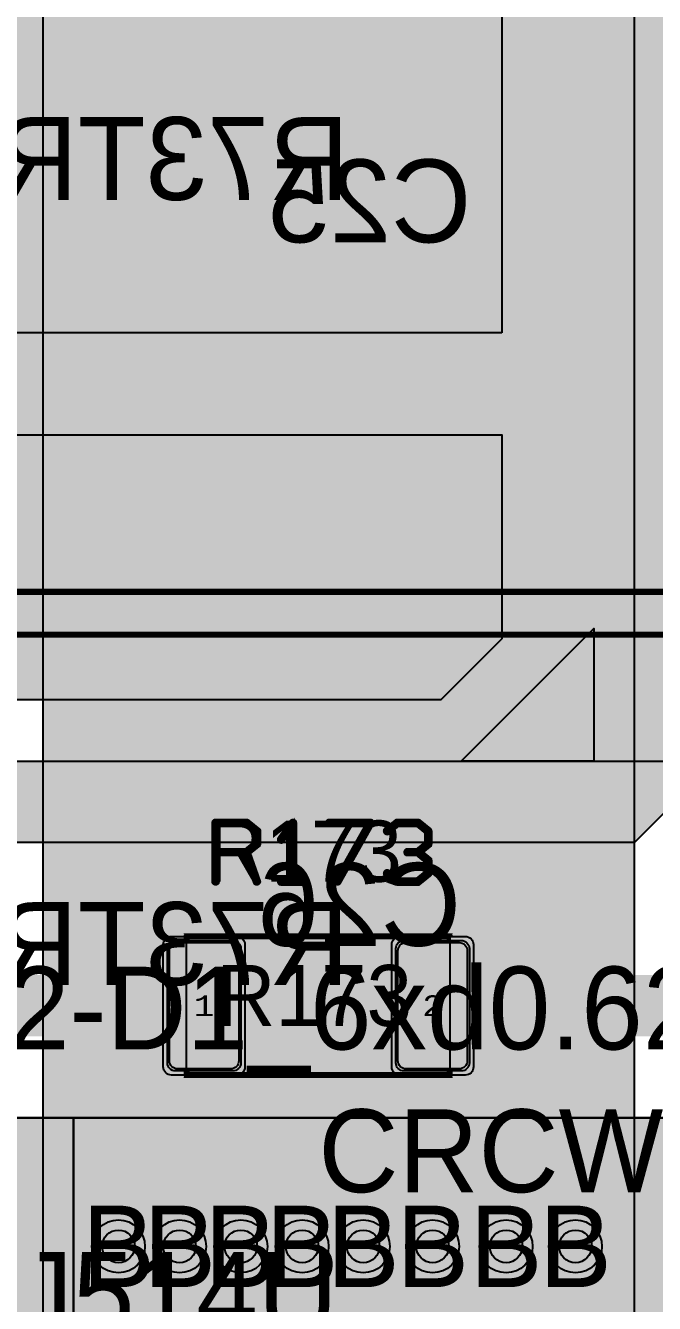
# Model space of a CAD drawing. Extents: x -18 to 179, y -60 to 172.
# Drawn here: x 127.82 to 143.24, y 110.2 to 141.53 of the extents above; entities that cross this region are included whole.
import ezdxf
from ezdxf.enums import TextEntityAlignment as Align

# ---------------------------------------------------------------- set-up
doc = ezdxf.new("R2010")
doc.units = 0
doc.header["$MEASUREMENT"] = 0
for name, color, linetype in [('ASSEMBLY_OUTLINES_BTM', 191, 'CONTINUOUS'), ('ASSEMBLY_OUTLINES_TOP', 102, 'CONTINUOUS'), ('ASSEMBLY_PART_NUMBERS_BTM', 191, 'CONTINUOUS'), ('ASSEMBLY_PART_NUMBERS_TOP', 102, 'CONTINUOUS'), ('ASSEMBLY_REF_DES_BTM', 191, 'CONTINUOUS'), ('ASSEMBLY_REF_DES_TOP', 102, 'CONTINUOUS'), ('DRILL_DRAWING', 21, 'CONTINUOUS'), ('GENERATED_SILKSCREEN_BTM', 255, 'CONTINUOUS'), ('GENERATED_SILKSCREEN_TOP', 140, 'CONTINUOUS'), ('PART_PADS_SMD_TOP', 150, 'CONTINUOUS'), ('PIN_NUMBERS_BTM', 8, 'CONTINUOUS'), ('PIN_NUMBERS_TOP', 8, 'CONTINUOUS'), ('PLACEMENT_OUTLINES_BTM', 222, 'CONTINUOUS'), ('PLACEMENT_OUTLINES_TOP', 130, 'CONTINUOUS'), ('PLANE_DATA_LAYER_BOTTOM', 230, 'CONTINUOUS'), ('PLANE_DATA_LAYER_TOP', 150, 'CONTINUOUS'), ('PLANE_SHAPES_LAYER_BOTTOM', 230, 'CONTINUOUS'), ('PLANE_SHAPES_LAYER_TOP', 150, 'CONTINUOUS'), ('SILKSCREEN_OUTLINES_BTM', 211, 'CONTINUOUS'), ('SILKSCREEN_OUTLINES_TOP', 150, 'CONTINUOUS'), ('SILKSCREEN_REF_DES_TOP', 150, 'CONTINUOUS'), ('SOLDERMASK_PADS_TOP', 102, 'CONTINUOUS'), ('SOLDERPASTE_PADS_TOP', 254, 'CONTINUOUS'), ('TRACES_LAYER_TOP', 150, 'CONTINUOUS'), ('VIA_HOLES_LAYER_BOTTOM', 30, 'CONTINUOUS'), ('VIA_HOLES_LAYER_TOP', 30, 'CONTINUOUS'), ('VIA_PADS_LAYER_BOTTOM', 230, 'CONTINUOUS'), ('VIA_PADS_LAYER_TOP', 150, 'CONTINUOUS')]:
    doc.layers.add(name, color=color, linetype=linetype)
doc.styles.add('COURIER_NEW', font='COUR.TTF')
doc.styles.add('VERIBEST_GERBER_0', font='txt')

msp = doc.modelspace()

# ---------------------------------------------------------------- hatches: boundary and pattern name
at = {"layer": 'PLANE_DATA_LAYER_BOTTOM'}
msp.add_hatch(color=256, dxfattribs=at).paths.add_polyline_path([(142.75, 154.6738, 0.414213562), (142.6738, 154.75), (128.3262, 154.75, 0.414213562), (128.25, 154.6738), (128.250002, 107.53156), (128.250002, 107.531559, 0.198909956), (128.27232, 107.477678), (141.727678, 94.02232, 0.198913366), (141.78156, 94.000002), (142.6738, 94, 0.414213562), (142.75, 94.0762)], flags=0)
at = {"layer": 'PLANE_DATA_LAYER_TOP'}
h = msp.add_hatch(color=256, dxfattribs=at)
h.paths.add_polyline_path([(146.000002, 140.281564, -0.198909956), (145.977684, 140.227683), (144.750002, 139.000002), (144.75, 138.999996), (144.750002, 123.531565), (144.750002, 123.531564, -0.198909956), (144.727684, 123.477683), (142.772322, 121.52232, -0.198913366), (142.71844, 121.500002), (121.750004, 121.5, 0.207684346), (121.749998, 121.499998), (119.750002, 119.500002), (119.75, 119.499996), (119.75, 116.750004), (119.750003, 116.749999), (122.72768, 113.772322, -0.198909956), (122.749998, 113.718441), (122.749998, 113.71844), (122.75, 106.500004), (122.750003, 106.499999), (126.227684, 103.022318, -0.198909956), (126.250002, 102.968437), (126.250002, 102.968436), (126.249998, 77.78156), (126.249998, 77.781559, -0.198909956), (126.22768, 77.727678), (125.522322, 77.02232, -0.198913366), (125.46844, 77.000002), (120.28156, 77.000002, -0.198913366), (120.227678, 77.02232), (119.52232, 77.727678, -0.198909956), (119.500002, 77.781559), (119.500002, 77.78156), (119.5, 96.499996), (119.499997, 96.500001), (116.750002, 99.249998, 0.207684346), (116.749996, 99.25), (108.000004, 99.25, 0.207684346), (107.999998, 99.249998), (105.500002, 96.750002), (105.5, 96.749996), (105.499998, 94.03156), (105.499998, 94.031559, -0.198909956), (105.47768, 93.977678), (105.272322, 93.77232, -0.198913366), (105.21844, 93.750002), (101.28156, 93.750002, -0.198913366), (101.227678, 93.77232), (101.02232, 93.977678, -0.198909956), (101.000002, 94.031559), (101.000002, 94.03156), (101, 96.749996), (100.999997, 96.750001), (98.500002, 99.249998, 0.207684346), (98.499996, 99.25), (94.000004, 99.25, 0.207684346), (93.999998, 99.249998), (91.750002, 97.000002), (91.75, 96.999996), (91.749998, 94.03156), (91.749998, 94.031559, -0.198909956), (91.72768, 93.977678), (91.522322, 93.77232, -0.198913366), (91.46844, 93.750002), (88.03156, 93.750002, -0.198913366), (87.977678, 93.77232), (87.77232, 93.977678, -0.198909956), (87.750002, 94.031559), (87.750002, 94.03156), (87.750001, 100.329648, -0.669857772), (87.880332, 100.383279, 0.200116214), (88.2, 100.25), (90.1, 100.25, 0.414213562), (90.55, 100.7), (90.55, 102.8, 0.059444266), (90.537368, 102.905872, -0.059444601), (90.535229, 102.9238, -0.414213562), (90.611429, 103), (102.8238, 103, -0.414213562), (102.9, 102.9238), (102.9, 101.75, 0.414213562), (103.35, 101.3), (105.65, 101.3, 0.414213562), (106.1, 101.75), (106.1, 102.9238, -0.414213562), (106.1762, 103), (117.249996, 103, 0.207684346), (117.250002, 103.000002), (120.749998, 106.499998), (120.75, 106.500004), (120.75, 110.999996), (120.749997, 111.000001), (119.500002, 112.249998, 0.207684346), (119.499996, 112.25), (118.8002, 112.25, -0.953329659), (118.79293, 112.402052, 0.386497966), (119.2, 112.85), (119.2, 115.15, 0.414213562), (118.75, 115.6), (117.826201, 115.6, -0.414213562), (117.750001, 115.6762), (117.750002, 122.21844), (117.750002, 122.218441, -0.198909956), (117.77232, 122.272322), (118.977678, 123.47768, -0.198913366), (119.03156, 123.499998), (138.499996, 123.5, 0.207684346), (138.500002, 123.500002), (141.749998, 126.749998), (141.75, 126.750004), (141.75, 161.1738, -0.414213562), (141.8262, 161.25), (145.9238, 161.25, -0.414213562), (146, 161.1738), (146.000002, 140.281565)], flags=0)
h.paths.add_polyline_path([(87.95, 95.75, -1), (91.55, 95.75, -1)], flags=0)
h.paths.add_polyline_path([(101.49, 95.75, -1), (105.09, 95.75, -1)], flags=0)
h.paths.add_polyline_path([(114.75, 100.325, 0.414213562), (115.1, 100.675), (115.1, 101.375, 0.414213562), (114.75, 101.725), (113.75, 101.725, 0.414213562), (113.4, 101.375), (113.4, 100.675, 0.414213562), (113.75, 100.325)], flags=0)
h.paths.add_polyline_path([(123.31043, 78.086258, 0.716399399), (126, 78.999999), (126, 79.000001, 0.716399399), (123.31043, 79.913742, -0.492832038), (123.18957, 79.913742, 0.716399399), (120.5, 79.000001), (120.5, 78.999999, 0.716399399), (123.18957, 78.086258, -0.492832038)], flags=0)
h.paths.add_polyline_path([(123.31043, 97.336258, 0.716399399), (126, 98.249999), (126, 98.250001, 0.716399399), (123.31043, 99.163742, -0.492832038), (123.18957, 99.163742, 0.716399399), (120.5, 98.250001), (120.5, 98.249999, 0.716399399), (123.18957, 97.336258, -0.492832038)], flags=0)
h.paths.add_polyline_path([(144.825, 157.1, 0.414213562), (145.725, 158), (145.725, 160, 0.414213562), (144.825, 160.9), (142.825, 160.9, 0.414213562), (141.925, 160), (141.925, 158, 0.414213562), (142.825, 157.1)], flags=0)
h = msp.add_hatch(color=256, dxfattribs=at)
h.paths.add_polyline_path([(139.5, 148.6738), (139.499998, 126.53156), (139.499998, 126.531559, -0.198909956), (139.47768, 126.477678), (138.022322, 125.02232, -0.198913366), (137.96844, 125.000002), (114.428911, 125, -0.796955112), (114.395762, 125.144812, 0.287751527), (114.65, 125.55), (114.65, 126.75, 0.414213562), (114.2, 127.2), (112.8, 127.2, 0.414213562), (112.35, 126.75), (112.35, 125.55, 0.287751527), (112.604238, 125.144812, -0.796955112), (112.571089, 125), (112.250004, 125, 0.207684346), (112.249998, 124.999998), (111.500002, 124.250002), (111.5, 124.249996), (111.5, 119.750004), (111.500003, 119.749999), (112.999998, 118.250002, 0.207684346), (113.000004, 118.25), (116.1738, 118.25, -0.414213562), (116.25, 118.1738), (116.25, 115.626235, -0.549588453), (116.141391, 115.557271, 0.11027068), (115.95, 115.6), (114.75, 115.6, 0.414213562), (114.3, 115.15), (114.3, 112.850002, 0.011312125), (114.300461, 112.829648, -0.011312804), (114.300539, 112.826201), (114.300539, 112.8262, -0.414213562), (114.224339, 112.75), (107.5762, 112.75, -0.414213562), (107.5, 112.8262), (107.5, 125.999996), (107.499997, 126.000001), (102.000002, 131.499998, 0.207684346), (101.999996, 131.5), (79.3262, 131.5, -0.414213562), (79.25, 131.5762), (79.25, 133.749996), (79.249997, 133.750001), (77.750002, 135.249998, 0.207684346), (77.749996, 135.25), (74.5762, 135.25, -0.414213562), (74.5, 135.3262), (74.500002, 147.21844), (74.500002, 147.218441, -0.198909956), (74.52232, 147.272322), (75.977678, 148.72768, -0.198913366), (76.03156, 148.749998), (90.6738, 148.75, -0.414213562), (90.75, 148.6738), (90.75, 141.500004), (90.750003, 141.499999), (93.499998, 138.750002, 0.207684346), (93.500004, 138.75), (99.999996, 138.75, 0.207684346), (100.000002, 138.750002), (102.749998, 141.499998), (102.75, 141.500004), (102.75, 148.6738, -0.414213562), (102.8262, 148.75), (119.060362, 148.75, -0.175663176), (119.109192, 148.732299, 0.362509299), (120.390808, 148.732299, -0.175663176), (120.439638, 148.75), (139.4238, 148.75, -0.414213562)], flags=0)
h.paths.add_polyline_path([(127.249998, 135.499998), (127.25, 135.500004), (127.25, 137.999996), (127.249997, 138.000001), (125.750002, 139.499998, 0.207684346), (125.749996, 139.5), (121.000004, 139.5, 0.207684346), (120.999998, 139.499998), (119.500002, 138.000002), (119.5, 137.999996), (119.5, 135.250004), (119.500003, 135.249999), (120.749998, 134.000002, 0.207684346), (120.750004, 134), (125.749996, 134, 0.207684346), (125.750002, 134.000002)], flags=0)
msp.add_hatch(color=256, dxfattribs=at).paths.add_polyline_path([(146.75, 113.718439, 0.198909956), (146.727682, 113.77232), (145.772322, 114.72768, 0.198913366), (145.71844, 114.749998), (125.78156, 114.749998, 0.198913366), (125.727678, 114.72768), (125.02232, 114.022322, 0.198909956), (125.000002, 113.968441), (125.000002, 113.96844), (125.000002, 107.78156), (125.000002, 107.781559, 0.198909956), (125.02232, 107.727678), (130.727678, 102.02232, 0.198913366), (130.78156, 102.000002), (145.96844, 102.000002, 0.198913366), (146.022322, 102.02232), (146.72768, 102.727678, 0.198909956), (146.749998, 102.781559), (146.749998, 102.78156), (146.75, 113.718438)], flags=0)
at = {"layer": 'PLANE_SHAPES_LAYER_TOP'}
for points in [[(139.5, 134), (127.25, 134), (127.25, 139.5), (119.5, 139.5), (119.5, 134), (79.25, 134), (79.25, 135.25), (74.5, 135.25), (74.5, 147.25), (76, 148.75), (90.75, 148.75), (90.75, 138.75), (102.75, 138.75), (102.75, 148.75), (139.5, 148.75)], [(139.5, 126.5), (138, 125), (116.25, 125), (116.25, 131.5), (139.5, 131.5)], [(138.5, 123.5), (141.75, 126.75), (141.75, 123.5)], [(144.75, 123.5), (142.75, 121.5), (119, 121.5), (119, 123.5)], [(129, 107.75), (125, 107.75), (125, 114), (125.75, 114.75), (129, 114.75)], [(146.75, 102.75), (146, 102), (130.75, 102), (129, 103.75), (129, 114.75), (145.75, 114.75), (146.75, 113.75)]]:
    msp.add_hatch(color=256, dxfattribs=at).paths.add_polyline_path(points, flags=0)
at = {"layer": 'VIA_HOLES_LAYER_BOTTOM'}
h = msp.add_hatch(color=256, dxfattribs=at)
edge = h.paths.add_edge_path()
edge.add_arc((130.1, 111.6), 0.4, 0, 360)
h = msp.add_hatch(color=256, dxfattribs=at)
edge = h.paths.add_edge_path()
edge.add_arc((131.6, 111.6), 0.4, 0, 360)
h = msp.add_hatch(color=256, dxfattribs=at)
edge = h.paths.add_edge_path()
edge.add_arc((133.1, 111.6), 0.4, 0, 360)
h = msp.add_hatch(color=256, dxfattribs=at)
edge = h.paths.add_edge_path()
edge.add_arc((134.6, 111.6), 0.4, 0, 360)
h = msp.add_hatch(color=256, dxfattribs=at)
edge = h.paths.add_edge_path()
edge.add_arc((136.1, 111.6), 0.4, 0, 360)
h = msp.add_hatch(color=256, dxfattribs=at)
edge = h.paths.add_edge_path()
edge.add_arc((137.8, 111.6), 0.4, 0, 360)
h = msp.add_hatch(color=256, dxfattribs=at)
edge = h.paths.add_edge_path()
edge.add_arc((139.6, 111.6), 0.4, 0, 360)
h = msp.add_hatch(color=256, dxfattribs=at)
edge = h.paths.add_edge_path()
edge.add_arc((141.3, 111.6), 0.4, 0, 360)
at = {"layer": 'VIA_HOLES_LAYER_TOP'}
h = msp.add_hatch(color=256, dxfattribs=at)
edge = h.paths.add_edge_path()
edge.add_arc((130.1, 111.6), 0.4, 0, 360)
h = msp.add_hatch(color=256, dxfattribs=at)
edge = h.paths.add_edge_path()
edge.add_arc((131.6, 111.6), 0.4, 0, 360)
h = msp.add_hatch(color=256, dxfattribs=at)
edge = h.paths.add_edge_path()
edge.add_arc((133.1, 111.6), 0.4, 0, 360)
h = msp.add_hatch(color=256, dxfattribs=at)
edge = h.paths.add_edge_path()
edge.add_arc((134.6, 111.6), 0.4, 0, 360)
h = msp.add_hatch(color=256, dxfattribs=at)
edge = h.paths.add_edge_path()
edge.add_arc((136.1, 111.6), 0.4, 0, 360)
h = msp.add_hatch(color=256, dxfattribs=at)
edge = h.paths.add_edge_path()
edge.add_arc((137.8, 111.6), 0.4, 0, 360)
h = msp.add_hatch(color=256, dxfattribs=at)
edge = h.paths.add_edge_path()
edge.add_arc((139.6, 111.6), 0.4, 0, 360)
h = msp.add_hatch(color=256, dxfattribs=at)
edge = h.paths.add_edge_path()
edge.add_arc((141.3, 111.6), 0.4, 0, 360)

# ---------------------------------------------------------------- linework, layer by layer
at = {"layer": 'ASSEMBLY_OUTLINES_BTM'}
for points in [[(119.6, 127.65), (119.6, 145.85), (151.9, 145.85), (151.9, 127.65)], [(119.6, 108.4), (119.6, 126.6), (151.9, 126.6), (151.9, 108.4)]]:
    msp.add_lwpolyline(points, close=True, dxfattribs=at)
at = {"layer": 'ASSEMBLY_OUTLINES_TOP'}
msp.add_lwpolyline([(131.77, 115.8), (131.77, 119.2), (138.22, 119.2), (138.22, 115.8)], close=True, dxfattribs=at)
at = {"layer": 'GENERATED_SILKSCREEN_BTM', "const_width": 0.15}
msp.add_lwpolyline([(151.900005, 127.65, -0.414213562), (151.9, 127.649995), (119.6, 127.649995, -0.414213562), (119.599995, 127.65), (119.599995, 145.85, -0.414213562), (119.6, 145.850005), (131.927633, 145.850005, 0.000005386), (131.927645, 145.849995), (119.600005, 145.849995), (119.600005, 127.650005), (151.899995, 127.650005), (151.899995, 145.849995), (139.072355, 145.849995, 0.000005386), (139.072367, 145.850005), (151.9, 145.850005, -0.414213562), (151.900005, 145.85), (151.900005, 127.65)], format="xyb", dxfattribs=at)
msp.add_lwpolyline([(119.6, 108.4), (119.6, 126.6), (151.9, 126.6), (151.9, 108.4)], close=True, dxfattribs=at)
at = {"layer": 'GENERATED_SILKSCREEN_TOP', "const_width": 0.15}
for points in [[(133.51375, 121.4445), (133.51825, 121.4475), (133.51975, 121.455), (133.52425, 121.4625), (133.52425, 121.47), (133.52425, 121.779), (133.52425, 121.7865), (133.51975, 121.791), (133.51975, 121.7955), (133.51825, 121.797), (133.51675, 121.7985), (133.51375, 121.8015), (133.25875, 122.0085), (133.25125, 122.0115), (133.24525, 122.013), (133.23925, 122.0145), (132.48325, 122.0145), (132.46975, 122.0115), (132.46075, 122.004), (132.45325, 121.995), (132.45025, 121.9845), (132.45025, 120.5445), (132.45325, 120.5325), (132.46075, 120.525), (132.46975, 120.5205), (132.48025, 120.519), (132.49225, 120.5205), (132.50275, 120.525), (132.51025, 120.5325), (132.51325, 120.5445), (132.51325, 121.2345), (133.21825, 121.2345), (133.46425, 120.5355), (133.47025, 120.525), (133.48075, 120.519), (133.49275, 120.5175), (133.50175, 120.5205), (133.51075, 120.525), (133.51825, 120.5325), (133.52275, 120.543), (133.51975, 120.555), (133.27375, 121.254), (133.51375, 121.4445)], [(132.51325, 121.953), (133.23025, 121.953), (133.46425, 121.764), (133.46425, 121.485), (133.23025, 121.2945), (132.51325, 121.2945), (132.51325, 121.953)], [(134.08525, 120.576), (134.07325, 120.573), (134.06725, 120.567), (134.06275, 120.5565), (134.06125, 120.5445), (134.06275, 120.534), (134.06725, 120.5235), (134.07325, 120.516), (134.08525, 120.5145), (134.67025, 120.5145), (134.68075, 120.516), (134.68975, 120.5235), (134.69425, 120.534), (134.69575, 120.5445), (134.69425, 120.5565), (134.68975, 120.567), (134.68075, 120.573), (134.67025, 120.576), (134.40625, 120.576), (134.40625, 121.9845), (134.40475, 121.995), (134.40025, 122.0025), (134.39275, 122.007), (134.38225, 122.0085), (134.37475, 122.01), (134.36725, 122.01), (134.36125, 122.007), (134.35525, 122.001), (134.06275, 121.59), (134.05825, 121.5795), (134.05825, 121.569), (134.06275, 121.56), (134.07025, 121.5525), (134.07925, 121.5465), (134.08975, 121.5435), (134.09575, 121.5435), (134.10025, 121.545), (134.10775, 121.554), (134.34775, 121.89), (134.34775, 120.576), (134.08525, 120.576)], [(135.44125, 120.5595), (135.43825, 120.549), (135.43975, 120.5385), (135.44725, 120.5295), (135.45475, 120.5235), (135.46525, 120.5205), (135.47575, 120.519), (135.48475, 120.522), (135.49225, 120.531), (136.30075, 121.9695), (136.30375, 121.977), (136.30375, 121.983), (136.30375, 121.989), (136.30075, 121.995), (136.29625, 122.004), (136.29025, 122.01), (136.28275, 122.013), (136.27525, 122.0145), (135.26275, 122.0145), (135.25225, 122.0115), (135.24475, 122.004), (135.23875, 121.995), (135.23725, 121.983), (135.23875, 121.9725), (135.24475, 121.962), (135.25225, 121.9545), (135.26275, 121.953), (136.22425, 121.953), (135.44125, 120.5595)], [(136.91725, 120.5205), (136.66375, 120.726), (136.65625, 120.7335), (136.65475, 120.7425), (136.65625, 120.753), (136.66225, 120.7635), (136.66975, 120.771), (136.67875, 120.777), (136.68925, 120.7785), (136.69975, 120.7755), (136.94425, 120.576), (137.42875, 120.576), (137.66275, 120.765), (137.66275, 121.044), (137.43175, 121.2345), (137.18275, 121.2345), (137.17075, 121.2375), (137.16325, 121.2435), (137.15875, 121.254), (137.15725, 121.2645), (137.15875, 121.275), (137.16325, 121.284), (137.17075, 121.2915), (137.18275, 121.2945), (137.43175, 121.2945), (137.66275, 121.485), (137.66275, 121.764), (137.42875, 121.953), (136.94425, 121.953), (136.69975, 121.7535), (136.68925, 121.7505), (136.67875, 121.752), (136.66975, 121.7565), (136.66225, 121.7655), (136.65625, 121.7745), (136.65475, 121.785), (136.65625, 121.7955), (136.66375, 121.803), (136.91725, 122.0085), (136.92175, 122.01), (136.92625, 122.0115), (136.92775, 122.013), (136.93375, 122.0145), (137.43925, 122.0145), (137.44675, 122.013), (137.44975, 122.0115), (137.45425, 122.01), (137.45875, 122.0085), (137.71225, 121.803), (137.71675, 121.7955), (137.71825, 121.7895), (137.72125, 121.785), (137.72275, 121.779), (137.72275, 121.47), (137.72125, 121.4655), (137.71825, 121.455), (137.71675, 121.4475), (137.71225, 121.4445), (137.49175, 121.2645), (137.71225, 121.0845), (137.71375, 121.0815), (137.71675, 121.0785), (137.71825, 121.077), (137.71825, 121.074), (137.72125, 121.0635), (137.72275, 121.059), (137.72275, 120.75), (137.72125, 120.7425), (137.71825, 120.7365), (137.71675, 120.7305), (137.71225, 120.726), (137.45875, 120.5205), (137.45275, 120.5175), (137.45125, 120.516), (137.44675, 120.516), (137.44525, 120.5145), (137.44375, 120.5145), (137.43925, 120.5145), (136.93375, 120.5145), (136.92775, 120.516), (136.92175, 120.5175), (136.91725, 120.5205)]]:
    msp.add_lwpolyline(points, dxfattribs=at)
for points in [[(138.220005, 119.175), (138.219995, 119.175), (138.219995, 119.199995), (131.770005, 119.199995), (131.770005, 119.175), (131.769995, 119.175), (131.769995, 119.2, -0.414213562), (131.77, 119.200005), (138.22, 119.200005, -0.414213562), (138.220005, 119.2), (138.220005, 119.175)], [(138.220005, 115.8, -0.414213562), (138.22, 115.799995), (131.77, 115.799995, -0.414213562), (131.769995, 115.8), (131.769995, 115.825), (131.770005, 115.825), (131.770005, 115.800005), (138.219995, 115.800005), (138.219995, 115.825), (138.220005, 115.825), (138.220005, 115.8)]]:
    msp.add_lwpolyline(points, format="xyb", dxfattribs=at)
at = {"layer": 'PART_PADS_SMD_TOP'}
for points in [[(131.5, 115.9, -0.414213562), (131.3, 116.1), (131.3, 118.9, -0.414213562), (131.5, 119.1), (132.9, 119.1, -0.414213562), (133.1, 118.9), (133.1, 116.1, -0.414213562), (132.9, 115.9)], [(137.1, 115.9, -0.414213562), (136.9, 116.1), (136.9, 118.9, -0.414213562), (137.1, 119.1), (138.5, 119.1, -0.414213562), (138.7, 118.9), (138.7, 116.1, -0.414213562), (138.5, 115.9)]]:
    msp.add_lwpolyline(points, format="xyb", close=True, dxfattribs=at)
at = {"layer": 'PLACEMENT_OUTLINES_BTM'}
for points in [[(119.6, 127.65), (119.6, 145.85), (151.9, 145.85), (151.9, 127.65)], [(119.6, 108.4), (119.6, 126.6), (151.9, 126.6), (151.9, 108.4)]]:
    msp.add_lwpolyline(points, close=True, dxfattribs=at)
at = {"layer": 'PLACEMENT_OUTLINES_TOP'}
msp.add_lwpolyline([(131.77, 115.8), (131.77, 119.2), (138.22, 119.2), (138.22, 115.8)], close=True, dxfattribs=at)
at = {"layer": 'PLANE_DATA_LAYER_BOTTOM'}
msp.add_lwpolyline([(142.75, 154.6738, 0.414213562), (142.6738, 154.75), (128.3262, 154.75, 0.414213562), (128.25, 154.6738), (128.250002, 107.53156), (128.250002, 107.531559, 0.198909956), (128.27232, 107.477678), (141.727678, 94.02232, 0.198913366), (141.78156, 94.000002), (142.6738, 94, 0.414213562), (142.75, 94.0762)], format="xyb", close=True, dxfattribs=at)
at = {"layer": 'PLANE_DATA_LAYER_TOP'}
msp.add_lwpolyline([(146.75, 113.718439, 0.198909956), (146.727682, 113.77232), (145.772322, 114.72768, 0.198913366), (145.71844, 114.749998), (125.78156, 114.749998, 0.198913366), (125.727678, 114.72768), (125.02232, 114.022322, 0.198909956), (125.000002, 113.968441), (125.000002, 113.96844), (125.000002, 107.78156), (125.000002, 107.781559, 0.198909956), (125.02232, 107.727678), (130.727678, 102.02232, 0.198913366), (130.78156, 102.000002), (145.96844, 102.000002, 0.198913366), (146.022322, 102.02232), (146.72768, 102.727678, 0.198909956), (146.749998, 102.781559), (146.749998, 102.78156), (146.75, 113.718438)], format="xyb", close=True, dxfattribs=at)
at = {"layer": 'PLANE_SHAPES_LAYER_BOTTOM'}
msp.add_solid([(128.25, 107.5), (142.75, 107.5), (128.25, 154.75), (142.75, 154.75)], dxfattribs=at)
at = {"layer": 'PLANE_SHAPES_LAYER_TOP'}
for points in [[(139.5, 134), (127.25, 134), (127.25, 139.5), (119.5, 139.5), (119.5, 134), (79.25, 134), (79.25, 135.25), (74.5, 135.25), (74.5, 147.25), (76, 148.75), (90.75, 148.75), (90.75, 138.75), (102.75, 138.75), (102.75, 148.75), (139.5, 148.75)], [(139.5, 126.5), (138, 125), (116.25, 125), (116.25, 131.5), (139.5, 131.5)], [(138.5, 123.5), (141.75, 126.75), (141.75, 123.5)], [(144.75, 123.5), (142.75, 121.5), (119, 121.5), (119, 123.5)], [(129, 107.75), (125, 107.75), (125, 114), (125.75, 114.75), (129, 114.75)], [(146.75, 102.75), (146, 102), (130.75, 102), (129, 103.75), (129, 114.75), (145.75, 114.75), (146.75, 113.75)]]:
    msp.add_lwpolyline(points, close=True, dxfattribs=at)
for points in [[(141.75, 140.25), (146, 140.25), (141.75, 161.25), (146, 161.25)], [(141.75, 123.5), (144.75, 123.5), (141.75, 140.25), (144.75, 140.25)], [(79.25, 131.5), (139.5, 131.5), (79.25, 134), (139.5, 134)], [(79.25, 131.5), (139.5, 131.5), (79.25, 131.75), (139.5, 131.75)]]:
    msp.add_solid(points, dxfattribs=at)
at = {"layer": 'SILKSCREEN_OUTLINES_BTM'}
for points in [[(119.6, 127.65), (119.6, 145.85), (151.9, 145.85), (151.9, 127.65)], [(119.6, 108.4), (119.6, 126.6), (151.9, 126.6), (151.9, 108.4)]]:
    msp.add_lwpolyline(points, close=True, dxfattribs=at)
at = {"layer": 'SILKSCREEN_OUTLINES_TOP'}
msp.add_lwpolyline([(131.77, 115.8), (131.77, 119.2), (138.22, 119.2), (138.22, 115.8)], close=True, dxfattribs=at)
at = {"layer": 'SOLDERMASK_PADS_TOP'}
for points in [[(131.4, 115.8, -0.414213562), (131.2, 116), (131.2, 119, -0.414213562), (131.4, 119.2), (133, 119.2, -0.414213562), (133.2, 119), (133.2, 116, -0.414213562), (133, 115.8)], [(137, 115.8, -0.414213562), (136.8, 116), (136.8, 119, -0.414213562), (137, 119.2), (138.6, 119.2, -0.414213562), (138.8, 119), (138.8, 116, -0.414213562), (138.6, 115.8)]]:
    msp.add_lwpolyline(points, format="xyb", close=True, dxfattribs=at)
at = {"layer": 'SOLDERPASTE_PADS_TOP'}
for points in [[(131.55, 115.95, -0.414213562), (131.35, 116.15), (131.35, 118.85, -0.414213562), (131.55, 119.05), (132.85, 119.05, -0.414213562), (133.05, 118.85), (133.05, 116.15, -0.414213562), (132.85, 115.95)], [(137.15, 115.95, -0.414213562), (136.95, 116.15), (136.95, 118.85, -0.414213562), (137.15, 119.05), (138.45, 119.05, -0.414213562), (138.65, 118.85), (138.65, 116.15, -0.414213562), (138.45, 115.95)]]:
    msp.add_lwpolyline(points, format="xyb", close=True, dxfattribs=at)
at = {"layer": 'TRACES_LAYER_TOP', "const_width": 1.5}
for points in [[(124.5, 117.5), (132.2, 117.5)], [(147, 117.5), (137.8, 117.5)]]:
    msp.add_lwpolyline(points, dxfattribs=at)
at = {"layer": 'VIA_HOLES_LAYER_BOTTOM'}
for centre in [(130.1, 111.6), (131.6, 111.6), (133.1, 111.6), (134.6, 111.6), (136.1, 111.6), (137.8, 111.6), (139.6, 111.6), (141.3, 111.6)]:
    msp.add_circle(centre, 0.4, dxfattribs=at)
at = {"layer": 'VIA_HOLES_LAYER_TOP'}
for centre in [(130.1, 111.6), (131.6, 111.6), (133.1, 111.6), (134.6, 111.6), (136.1, 111.6), (137.8, 111.6), (139.6, 111.6), (141.3, 111.6)]:
    msp.add_circle(centre, 0.4, dxfattribs=at)
at = {"layer": 'VIA_PADS_LAYER_BOTTOM'}
for centre in [(130.1, 111.6), (131.6, 111.6), (133.1, 111.6), (134.6, 111.6), (136.1, 111.6), (137.8, 111.6), (139.6, 111.6), (141.3, 111.6)]:
    msp.add_circle(centre, 0.65, dxfattribs=at)
at = {"layer": 'VIA_PADS_LAYER_TOP'}
for centre in [(130.1, 111.6), (131.6, 111.6), (133.1, 111.6), (134.6, 111.6), (136.1, 111.6), (137.8, 111.6), (139.6, 111.6), (141.3, 111.6)]:
    msp.add_circle(centre, 0.65, dxfattribs=at)

# ---------------------------------------------------------------- texts
at = {"layer": 'ASSEMBLY_PART_NUMBERS_BTM', "style": 'VERIBEST_GERBER_0', "text_generation_flag": 2}
for p in [(135.75, 139.29), (135.75, 120.04)]:
    msp.add_text('R73TR2470SE00J', height=2.032, dxfattribs=at).set_placement(p, align=Align.TOP_LEFT)
at = {"layer": 'ASSEMBLY_PART_NUMBERS_TOP', "style": 'VERIBEST_GERBER_0'}
for s, p in [('MGSHV-0_2-D1_6xd0.62', (113.5, 118.46)), ('CRCW2512160KJNEG', (135, 114.96)), ('ERJ-14YJ514U', (116.75, 111.46))]:
    msp.add_text(s, height=2.032, dxfattribs=at).set_placement(p, align=Align.TOP_LEFT)
at = {"layer": 'ASSEMBLY_REF_DES_BTM', "style": 'VERIBEST_GERBER_0', "text_generation_flag": 2}
for s, p in [('C25', (138.75, 138.25)), ('C26', (138.5, 121))]:
    msp.add_text(s, height=2.032, dxfattribs=at).set_placement(p, align=Align.TOP_LEFT)
at = {"layer": 'ASSEMBLY_REF_DES_TOP', "style": 'VERIBEST_GERBER_0'}
msp.add_text('R173', height=1.5, dxfattribs=at).set_placement((132.5, 118.5), align=Align.TOP_LEFT)
at = {"layer": 'DRILL_DRAWING', "style": 'VERIBEST_GERBER_0'}
for p in [(130.1, 111.6), (131.6, 111.6), (133.1, 111.6), (134.6, 111.6), (136.1, 111.6), (137.8, 111.6), (139.6, 111.6), (141.3, 111.6)]:
    msp.add_text('B', height=2, dxfattribs=at).set_placement(p, align=Align.MIDDLE_CENTER)
at = {"layer": 'PIN_NUMBERS_BTM', "style": 'COURIER_NEW'}
for s, p in [('1', (132.2, 117.5)), ('2', (137.8, 117.5))]:
    msp.add_text(s, height=0.508, dxfattribs=at).set_placement(p, align=Align.MIDDLE_CENTER)
at = {"layer": 'PIN_NUMBERS_TOP', "style": 'COURIER_NEW'}
for s, p in [('1', (132.2, 117.5)), ('2', (137.8, 117.5))]:
    msp.add_text(s, height=0.508, dxfattribs=at).set_placement(p, align=Align.MIDDLE_CENTER)
at = {"layer": 'SILKSCREEN_REF_DES_TOP', "style": 'VERIBEST_GERBER_0'}
msp.add_text('R173', height=1.5, dxfattribs=at).set_placement((132.25, 122.04), align=Align.TOP_LEFT)

doc.saveas('drawing.dxf')
